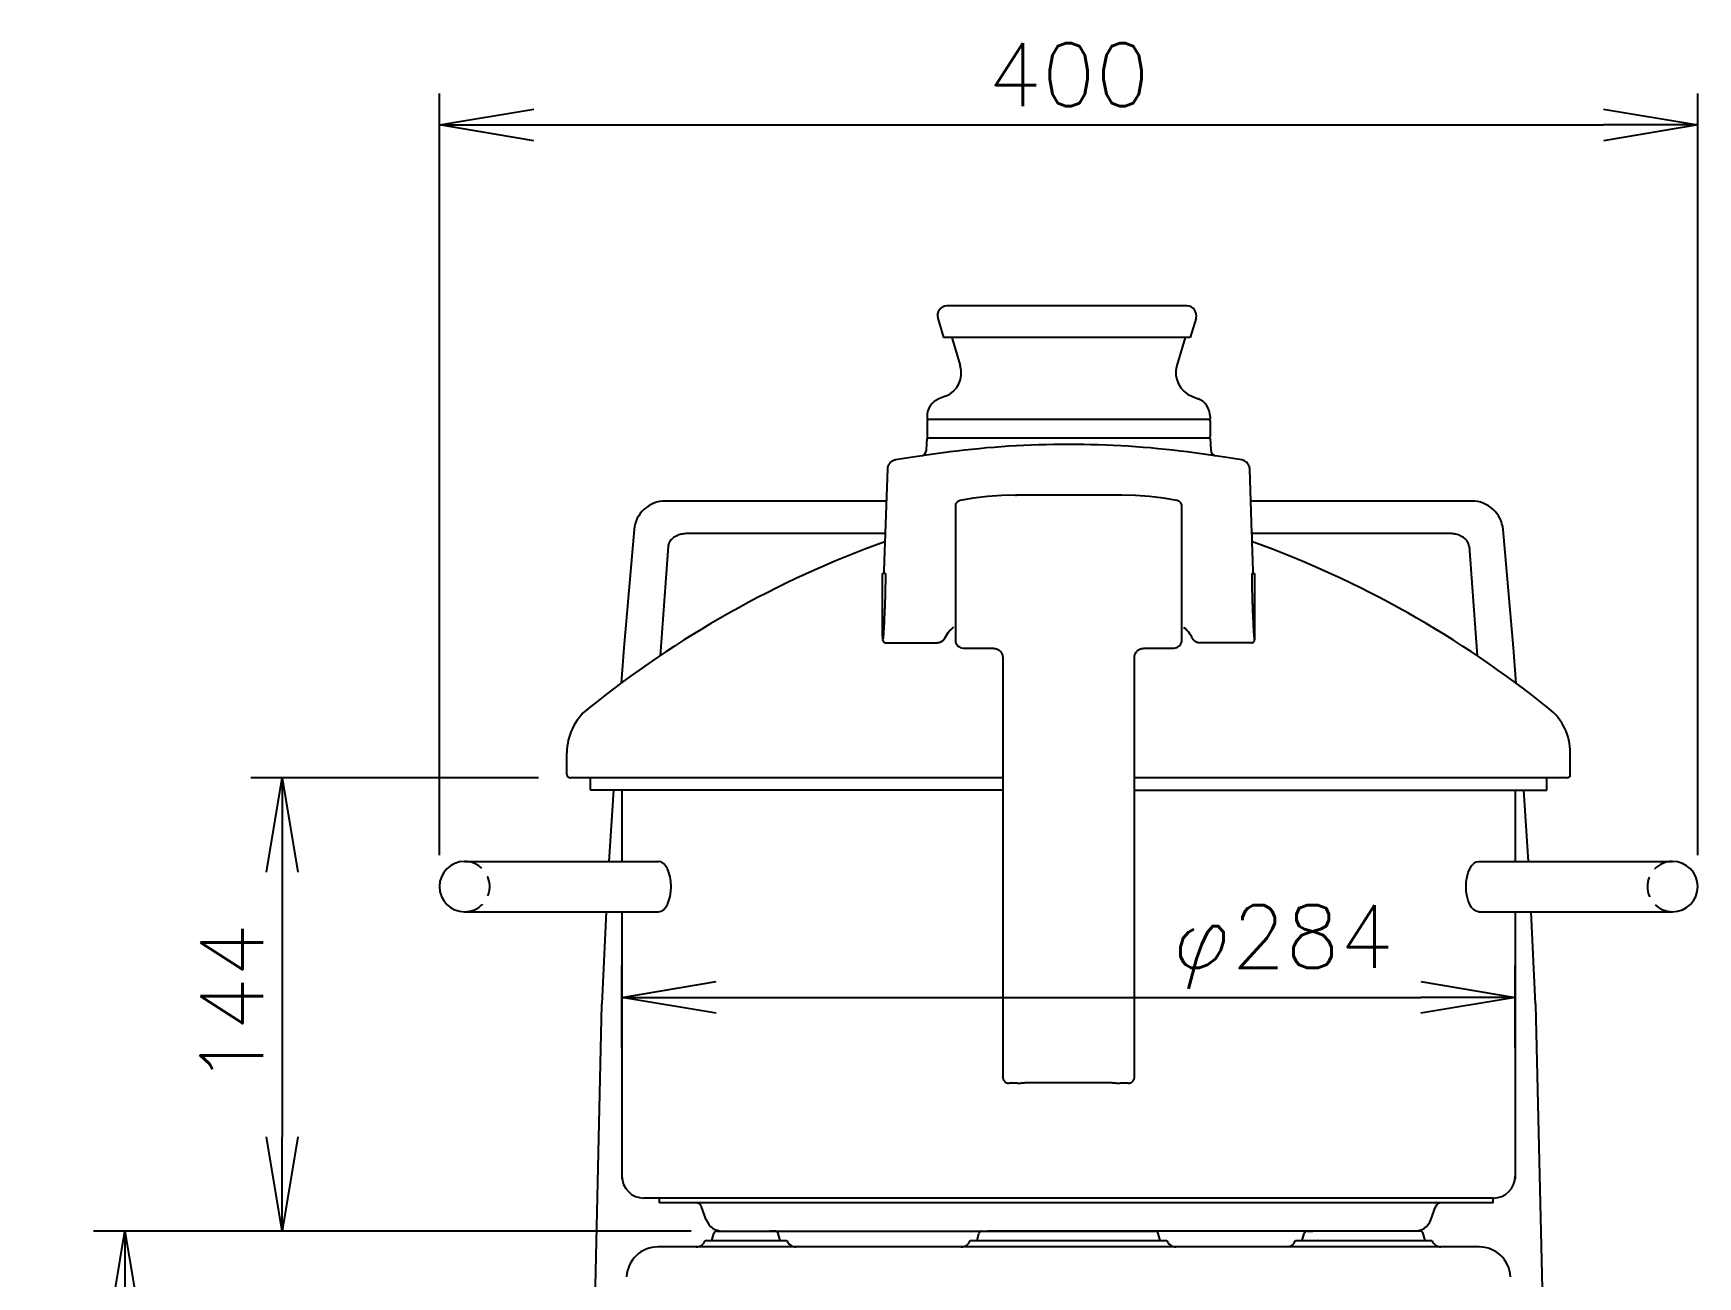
# Model space of a CAD drawing. Extents: x 230 to 4050, y 0 to 2754.
# Drawn here: x 670 to 1199, y 996 to 1391 of the extents above; entities that cross this region are included whole.
import ezdxf

# ---------------------------------------------------------------- set-up
doc = ezdxf.new("R2010")
doc.units = 0
doc.header["$PDMODE"] = 3
doc.linetypes.add('HIDDEN', pattern=[9.525, 6.35, -3.175])
doc.layers.get('0').update_dxf_attribs({"linetype": 'CONTINUOUS'})
doc.layers.get('DEFPOINTS').update_dxf_attribs({"linetype": 'CONTINUOUS'})
doc.layers.add('DANMEN', color=7, linetype='CONTINUOUS')
doc.layers.add('SUNPOU', color=7, linetype='CONTINUOUS')
doc.styles.get("Standard").update_dxf_attribs({"font": 'SIMPLEX.shx', "bigfont": 'extfont.shx'})
doc.dimstyles.get("Standard").update_dxf_attribs({"dimscale": 10, "dimtxt": 2, "dimasz": 3, "dimexe": 1, "dimexo": 1, "dimgap": 0.6, "dimtad": 3, "dimdec": 0, "dimzin": 0, "dimdsep": 46, "dimtxsty": 'STANDARD', "dimblk1": 'OPEN', "dimblk2": 'OPEN', "dimsah": 1, "dimcen": 1.5, "dimadec": 0, "dimazin": 0, "dimtfac": 1, "dimtdec": 0, "dimtmove": 0, "dimatfit": 0, "dimldrblk": 'DOTSMALL', "dimfxl": 1, "dimtvp": 1, "dimtolj": 1, "dimtzin": 0, "dimarcsym": 0})

# ---------------------------------------------------------------- blocks, each defined once
blk = doc.blocks.new('_OPEN')
at = {"color": 0, "linetype": 'ByBlock'}
for p, q in [((-1, 0.167), (0, 0)), ((0, 0), (-1, -0.167)), ((0, 0), (-1, 0))]:
    blk.add_line(p, q, dxfattribs=at)
blk = doc.blocks.new('*D28')
at = {"layer": 'DEFPOINTS', "color": 0}
for p in [(1199.16, 1361.98), (799.16, 1119.96), (1199.16, 1119.96)]:
    blk.add_point(p, dxfattribs=at)
at = {"layer": 'SUNPOU', "color": 0, "lineweight": -2}
for p, q in [((799.16, 1129.96), (799.16, 1371.98)), ((1199.16, 1129.96), (1199.16, 1371.98)), ((829.16, 1361.98), (1169.16, 1361.98))]:
    blk.add_line(p, q, dxfattribs=at)
at = {"layer": 'SUNPOU', "color": 0, "lineweight": -2, "xscale": 30, "yscale": 30, "zscale": 30, "rotation": 180}
blk.add_blockref('_OPEN', (799.16, 1361.98), dxfattribs=at)
at = {"layer": 'SUNPOU', "color": 0, "lineweight": -2, "xscale": 30, "yscale": 30, "zscale": 30}
blk.add_blockref('_OPEN', (1199.16, 1361.98), dxfattribs=at)
at = {"layer": 'SUNPOU', "color": 0, "insert": (999.16, 1377.98), "char_height": 20, "attachment_point": 5}
blk.add_mtext('\\A1;400', dxfattribs=at)
blk = doc.blocks.new('_DotSmall')
at = {"color": 0, "linetype": 'ByBlock', "const_width": 0.5}
blk.add_lwpolyline([(-0.0625, 0, 1), (0.0625, 0, 1)], format="xyb", close=True, dxfattribs=at)
blk = doc.blocks.new('*D23')
at = {"layer": 'DEFPOINTS', "color": 0}
for p in [(699.16, 1010.46), (889.16, 1010.46), (740.97, 717.46)]:
    blk.add_point(p, dxfattribs=at)
at = {"layer": 'SUNPOU', "color": 0, "lineweight": -2}
for p, q in [((879.16, 1010.46), (689.16, 1010.46)), ((699.16, 747.46), (699.16, 980.46)), ((730.97, 717.46), (689.16, 717.46))]:
    blk.add_line(p, q, dxfattribs=at)
at = {"layer": 'SUNPOU', "color": 0, "lineweight": -2, "xscale": 30, "yscale": 30, "zscale": 30}
for p, rotation in [((699.16, 1010.46), 90), ((699.16, 717.46), 270)]:
    blk.add_blockref('_OPEN', p, dxfattribs=dict(at, rotation=rotation))
at = {"layer": 'SUNPOU', "color": 0, "insert": (683.16, 863.96), "char_height": 20, "attachment_point": 5, "rotation": 90}
blk.add_mtext('\\A1;293', dxfattribs=at)
blk = doc.blocks.new('*D7')
at = {"layer": 'DEFPOINTS', "color": 0}
for p in [(1141.16, 1084.75), (857.16, 1058.73), (1141.16, 1058.73)]:
    blk.add_point(p, dxfattribs=at)
at = {"layer": 'SUNPOU', "color": 0, "lineweight": -2}
for p, q in [((857.16, 1068.73), (857.16, 1094.75)), ((1141.16, 1068.73), (1141.16, 1094.75)), ((887.16, 1084.75), (1111.16, 1084.75))]:
    blk.add_line(p, q, dxfattribs=at)
at = {"layer": 'SUNPOU', "color": 0, "lineweight": -2, "xscale": 30, "yscale": 30, "zscale": 30, "rotation": 180}
blk.add_blockref('_OPEN', (857.16, 1084.75), dxfattribs=at)
at = {"layer": 'SUNPOU', "color": 0, "lineweight": -2, "xscale": 30, "yscale": 30, "zscale": 30}
blk.add_blockref('_OPEN', (1141.16, 1084.75), dxfattribs=at)
at = {"layer": 'SUNPOU', "color": 0, "insert": (1067.28, 1100.75), "char_height": 20, "attachment_point": 5}
blk.add_mtext('\\A1;φ284', dxfattribs=at)
blk = doc.blocks.new('*D9')
at = {"layer": 'DEFPOINTS', "color": 0}
for p in [(840.66, 1154.56), (749.16, 1010.46), (879.16, 1010.46)]:
    blk.add_point(p, dxfattribs=at)
at = {"layer": 'SUNPOU', "color": 0, "lineweight": -2}
for p, q in [((830.66, 1154.56), (739.16, 1154.56)), ((749.16, 1124.56), (749.16, 1040.46)), ((869.16, 1010.46), (739.16, 1010.46))]:
    blk.add_line(p, q, dxfattribs=at)
at = {"layer": 'SUNPOU', "color": 0, "lineweight": -2, "xscale": 30, "yscale": 30, "zscale": 30}
for p, rotation in [((749.16, 1154.56), 90), ((749.16, 1010.46), 270)]:
    blk.add_blockref('_OPEN', p, dxfattribs=dict(at, rotation=rotation))
at = {"layer": 'SUNPOU', "color": 0, "insert": (733.16, 1082.51), "char_height": 20, "attachment_point": 5, "rotation": 90}
blk.add_mtext('\\A1;144', dxfattribs=at)

msp = doc.modelspace()

# ---------------------------------------------------------------- linework, layer by layer
at = {"color": 2, "linetype": 'Continuous'}
for p, q in [((1036.79, 1304.46), (960.48, 1304.46)), ((957.6, 1300.6), (959.44, 1294.46)), ((1039.67, 1300.6), (1037.83, 1294.46)), ((1037.83, 1294.46), (959.44, 1294.46)), ((847.16, 1150.56), (847.16, 1154.56)), ((1151.16, 1150.56), (1151.16, 1154.56)), ((978.21, 1150.56), (847.16, 1150.56)), ((1020.11, 1150.56), (1151.16, 1150.56))]:
    msp.add_line(p, q, dxfattribs=at)
at = {"color": 2}
for p, q in [((962.05, 1294.46), (964.73, 1285.5)), ((1036.27, 1294.46), (1033.59, 1285.5)), ((960, 1275.76), (957.96, 1274.96)), ((1038.32, 1275.76), (1040.36, 1274.96)), ((954.16, 1269.38), (954.16, 1268.46)), ((954.16, 1268.46), (1044.16, 1268.46)), ((954.16, 1267.96), (954.16, 1262.96)), ((1044.16, 1269.38), (1044.16, 1268.46)), ((1044.16, 1267.96), (1044.16, 1262.96)), ((954.13, 1262.46), (953.93, 1258.64)), ((1044.24, 1262.46), (954.08, 1262.46)), ((1044.19, 1262.46), (1044.39, 1258.64)), ((1056.75, 1252.66), (1056.74, 1252.69)), ((1057.46, 1232.29), (1056.75, 1252.66)), ((1016.08, 1244.35), (982.24, 1244.35)), ((982.24, 1244.35), (982.25, 1244.35)), ((982.25, 1244.35), (982.58, 1244.33)), ((1020.43, 1244.25), (1016.07, 1244.35)), ((941.18, 1242.46), (870.97, 1242.46)), ((963.16, 1240.86), (963.16, 1198.26)), ((1035.16, 1198.26), (1035.16, 1240.87)), ((1127.34, 1242.46), (1057.09, 1242.46)), ((871.86, 1228.1), (869.27, 1193.32)), ((940.86, 1232.12), (877.85, 1232.12)), ((1120.47, 1232.12), (1057.46, 1232.12)), ((1126.46, 1228.1), (1129.05, 1193.32)), ((939.97, 1199.46), (939.97, 1219.46)), ((940.91, 1219.46), (939.97, 1219.46)), ((1057.41, 1219.46), (1058.35, 1219.46)), ((1058.35, 1199.46), (1058.35, 1219.46)), ((939.97, 1199.46), (939.97, 1199.26)), ((940.24, 1199.46), (939.97, 1199.46)), ((939.97, 1199.26), (939.97, 1199.06)), ((939.97, 1199.06), (939.97, 1198.89)), ((939.99, 1198.43), (940, 1198.38)), ((940.11, 1198.57), (940.11, 1198.57)), ((940.12, 1198.57), (940.11, 1198.57)), ((941.02, 1197.46), (957.33, 1197.46)), ((957.33, 1197.46), (957.38, 1197.46)), ((1037.83, 1200.09), (1037.83, 1200.1)), ((1038.1, 1199.57), (1038.2, 1199.35)), ((1040.91, 1197.46), (1040.94, 1197.46)), ((1040.94, 1197.46), (1040.96, 1197.46)), ((1040.96, 1197.46), (1040.99, 1197.46)), ((1057.3, 1197.46), (1040.99, 1197.46)), ((1058.08, 1199.46), (1058.35, 1199.46)), ((1058.2, 1198.57), (1058.21, 1198.57)), ((1058.21, 1198.57), (1058.21, 1198.57)), ((1058.34, 1198.61), (1058.34, 1198.68)), ((978.2, 1193.22), (978.2, 1193.22)), ((978.21, 1192.95), (978.21, 1059.53)), ((1020.11, 1192.95), (1020.12, 1193.11)), ((1020.11, 1059.53), (1020.11, 1192.95)), ((1020.12, 1193.18), (1020.13, 1193.23)), ((1020.12, 1193.11), (1020.12, 1193.22)), ((1020.12, 1193.22), (1020.12, 1193.22)), ((839.66, 1155.56), (839.66, 1162.46)), ((1158.66, 1155.56), (1158.66, 1162.46)), ((978.21, 1154.56), (840.66, 1154.56)), ((1157.66, 1154.56), (1020.11, 1154.56)), ((854.45, 1150.56), (852.99, 1127.96)), ((857.16, 1150.56), (857.16, 1127.96)), ((1141.16, 1150.56), (1141.16, 1127.96)), ((1145.32, 1127.96), (1143.87, 1150.56)), ((807.16, 1127.96), (868.8, 1127.96)), ((1129.51, 1127.96), (1191.16, 1127.96)), ((807.16, 1111.96), (868.8, 1111.96)), ((852.12, 1111.96), (850.73, 1082.7)), ((857.16, 1111.96), (857.16, 1026.96)), ((1129.51, 1111.96), (1191.16, 1111.96)), ((1141.16, 1111.96), (1141.16, 1026.96)), ((1147.59, 1082.7), (1146.2, 1111.96)), ((850.73, 1082.7), (850.72, 1082.5)), ((1147.59, 1082.7), (1147.6, 1082.5)), ((978.21, 1059.35), (978.21, 1059.53)), ((978.21, 1059.35), (978.22, 1059.35)), ((1020.1, 1059.35), (1020.11, 1059.53)), ((1020.1, 1059.35), (1020.1, 1059.35)), ((982.78, 1057.46), (980.22, 1057.46)), ((1013.16, 1057.63), (985.16, 1057.63)), ((1018.1, 1057.46), (1015.53, 1057.46)), ((1134.16, 1020.96), (864.16, 1020.96)), ((869.16, 1019.46), (869.16, 1020.96)), ((1134.16, 1019.46), (869.16, 1019.46)), ((883.99, 1014.08), (882.51, 1018.14)), ((1114.33, 1014.08), (1115.81, 1018.14)), ((1134.16, 1019.46), (1134.16, 1020.96)), ((1129.67, 1005.46), (868.65, 1005.46)), ((883.62, 1007.46), (909.64, 1007.46)), ((885.79, 1007.46), (886.4, 1009.72)), ((887.36, 1010.46), (889.16, 1010.46)), ((889.16, 1010.46), (971.63, 1010.46)), ((905.89, 1010.46), (904.09, 1010.46)), ((907.46, 1007.46), (906.86, 1009.72)), ((967.89, 1007.46), (1030.43, 1007.46)), ((970.06, 1007.46), (970.66, 1009.72)), ((971.63, 1010.46), (1026.69, 1010.46)), ((971.63, 1010.46), (973.43, 1010.46)), ((1026.69, 1010.46), (973.43, 1010.46)), ((1109.16, 1010.46), (1026.69, 1010.46)), ((1028.26, 1007.46), (1027.66, 1009.72)), ((1071.25, 1007.46), (1114.7, 1007.46)), ((1073.42, 1007.46), (1074.03, 1009.72)), ((1075, 1010.46), (1076.79, 1010.46)), ((1110.95, 1010.46), (1109.16, 1010.46)), ((1112.53, 1007.46), (1111.92, 1009.72))]:
    msp.add_line(p, q, dxfattribs=at)
for points in [[(944.1, 1255.53), (943.91, 1255.49), (943.62, 1255.41), (943.35, 1255.3), (943.1, 1255.18), (942.87, 1255.03), (942.66, 1254.87), (942.47, 1254.7), (942.3, 1254.52), (942.15, 1254.33), (942.01, 1254.13), (941.9, 1253.93), (941.81, 1253.74), (941.74, 1253.55), (941.68, 1253.37), (941.64, 1253.2), (941.61, 1253.07), (941.6, 1252.96), (941.59, 1252.88), (941.58, 1252.82), (941.58, 1252.78), (941.58, 1252.75), (941.58, 1252.73), (941.57, 1252.71), (941.57, 1252.69), (941.57, 1252.68), (940.86, 1232.29)], [(961.49, 1258.08), (955.5, 1257.27), (949.61, 1256.39), (944.1, 1255.53)], [(1054.22, 1255.53), (1048.71, 1256.39), (1042.82, 1257.27), (1036.83, 1258.08)], [(1056.74, 1252.69), (1056.74, 1252.7), (1056.74, 1252.72), (1056.74, 1252.75), (1056.74, 1252.78), (1056.74, 1252.82), (1056.73, 1252.87), (1056.72, 1252.94), (1056.71, 1253.03), (1056.69, 1253.14), (1056.66, 1253.28), (1056.62, 1253.44), (1056.56, 1253.62), (1056.48, 1253.81), (1056.37, 1254.02), (1056.24, 1254.23), (1056.08, 1254.45), (1055.89, 1254.67), (1055.66, 1254.87), (1055.41, 1255.06), (1055.12, 1255.23), (1054.8, 1255.37), (1054.46, 1255.48), (1054.22, 1255.53)], [(982.25, 1244.35), (977.89, 1244.25), (973.43, 1243.93), (968.96, 1243.38), (964.61, 1242.63)], [(1033.71, 1242.63), (1029.37, 1243.38), (1024.9, 1243.93), (1020.43, 1244.25)], [(964.61, 1242.63), (964.45, 1242.58), (964.18, 1242.48), (963.93, 1242.33), (963.7, 1242.15), (963.52, 1241.93), (963.36, 1241.69), (963.25, 1241.43), (963.18, 1241.15), (963.16, 1240.86)], [(1035.16, 1240.87), (1035.14, 1241.15), (1035.07, 1241.43), (1034.96, 1241.69), (1034.8, 1241.94), (1034.62, 1242.15), (1034.39, 1242.33), (1034.15, 1242.48), (1033.88, 1242.58), (1033.71, 1242.63)], [(861.02, 1233.39), (857.74, 1195.82), (856.9, 1184.6)], [(1141.42, 1184.6), (1140.58, 1195.82), (1137.3, 1233.39)], [(940.76, 1229.35), (940.66, 1226.44), (940.57, 1223.4), (940.47, 1220.1), (940.45, 1219.46)], [(1057.87, 1219.46), (1057.85, 1220.09), (1057.75, 1223.39), (1057.65, 1226.44), (1057.56, 1229.36)], [(960.09, 1199.29), (960.25, 1199.63), (960.55, 1200.15), (960.9, 1200.68), (961.32, 1201.19), (961.79, 1201.68), (962.32, 1202.14), (962.66, 1202.4)], [(1035.66, 1202.44), (1035.95, 1202.22), (1036.45, 1201.81), (1036.89, 1201.36), (1037.29, 1200.9), (1037.62, 1200.42), (1037.83, 1200.09)], [(939.97, 1198.89), (939.98, 1198.82), (939.98, 1198.75), (939.98, 1198.69)], [(939.98, 1198.69), (939.98, 1198.63), (939.98, 1198.58), (939.99, 1198.53)], [(939.99, 1198.53), (939.99, 1198.48), (939.99, 1198.43)], [(940, 1198.38), (940.01, 1198.32), (940.03, 1198.24), (940.06, 1198.14), (940.11, 1198.03), (940.18, 1197.9), (940.28, 1197.78), (940.4, 1197.67), (940.56, 1197.57), (940.74, 1197.5), (940.94, 1197.46), (941.02, 1197.46)], [(957.38, 1197.46), (957.4, 1197.46), (957.42, 1197.46)], [(957.42, 1197.46), (957.44, 1197.46), (957.45, 1197.46), (957.46, 1197.46), (957.48, 1197.46), (957.49, 1197.46)], [(957.49, 1197.46), (957.51, 1197.47), (957.52, 1197.47), (957.53, 1197.47), (957.55, 1197.47), (957.56, 1197.47), (957.58, 1197.47), (957.59, 1197.47), (957.61, 1197.47), (957.62, 1197.48), (957.64, 1197.48), (957.65, 1197.48), (957.67, 1197.48), (957.69, 1197.48), (957.7, 1197.48), (957.72, 1197.49), (957.74, 1197.49), (957.75, 1197.49), (957.77, 1197.49), (957.79, 1197.5), (957.81, 1197.5), (957.82, 1197.5), (957.84, 1197.51), (957.86, 1197.51), (957.88, 1197.51), (957.9, 1197.52), (957.92, 1197.52), (957.94, 1197.52), (957.95, 1197.53), (957.97, 1197.53), (957.99, 1197.54), (958.01, 1197.54), (958.03, 1197.55), (958.05, 1197.55), (958.07, 1197.56), (958.09, 1197.56), (958.12, 1197.57), (958.14, 1197.57), (958.16, 1197.58), (958.18, 1197.59), (958.2, 1197.59), (958.22, 1197.6), (958.25, 1197.61), (958.27, 1197.62), (958.29, 1197.62), (958.31, 1197.63), (958.34, 1197.64), (958.36, 1197.65), (958.38, 1197.66), (958.41, 1197.67), (958.43, 1197.68), (958.46, 1197.69), (958.48, 1197.7), (958.51, 1197.71), (958.53, 1197.72), (958.55, 1197.73), (958.58, 1197.74), (958.61, 1197.75), (958.63, 1197.76), (958.66, 1197.78), (958.68, 1197.79), (958.71, 1197.8), (958.73, 1197.82), (958.76, 1197.83), (958.78, 1197.85), (958.81, 1197.86), (958.84, 1197.88), (958.86, 1197.89), (958.89, 1197.91), (958.92, 1197.92), (958.94, 1197.94), (958.97, 1197.96), (959, 1197.98), (959.02, 1197.99), (959.05, 1198.01), (959.08, 1198.03), (959.1, 1198.05), (959.13, 1198.07), (959.16, 1198.09), (959.18, 1198.11), (959.21, 1198.14), (959.24, 1198.16), (959.26, 1198.18), (959.29, 1198.2), (959.32, 1198.23), (959.34, 1198.25), (959.37, 1198.28), (959.4, 1198.3), (959.43, 1198.33), (959.45, 1198.36), (959.48, 1198.38), (959.51, 1198.41), (959.53, 1198.44), (959.56, 1198.47), (959.58, 1198.5), (959.61, 1198.53), (959.64, 1198.56), (959.66, 1198.59), (959.68, 1198.62), (959.71, 1198.65), (959.73, 1198.68), (959.76, 1198.71), (959.78, 1198.75), (959.8, 1198.78), (959.83, 1198.81), (959.85, 1198.85), (959.87, 1198.88), (959.89, 1198.91), (959.91, 1198.95), (959.93, 1198.98), (959.95, 1199.02), (959.97, 1199.05), (959.99, 1199.09), (960.01, 1199.12), (960.03, 1199.15), (960.04, 1199.19), (960.06, 1199.22), (960.08, 1199.26), (960.09, 1199.29)], [(1037.83, 1200.1), (1037.91, 1199.95), (1038.1, 1199.57)], [(1038.2, 1199.35), (1038.22, 1199.31), (1038.24, 1199.26), (1038.27, 1199.2), (1038.3, 1199.15), (1038.32, 1199.09), (1038.35, 1199.04), (1038.39, 1198.98), (1038.42, 1198.93), (1038.45, 1198.88), (1038.49, 1198.82), (1038.52, 1198.77), (1038.56, 1198.72), (1038.6, 1198.67), (1038.63, 1198.62), (1038.67, 1198.57), (1038.71, 1198.52), (1038.75, 1198.48), (1038.79, 1198.43), (1038.83, 1198.39), (1038.87, 1198.35), (1038.91, 1198.31), (1038.95, 1198.27), (1038.99, 1198.23), (1039.03, 1198.2), (1039.07, 1198.17), (1039.11, 1198.14), (1039.15, 1198.11), (1039.18, 1198.08), (1039.22, 1198.05), (1039.26, 1198.02), (1039.29, 1198), (1039.33, 1197.97), (1039.36, 1197.95), (1039.4, 1197.93), (1039.43, 1197.91), (1039.47, 1197.89), (1039.5, 1197.87), (1039.53, 1197.85), (1039.56, 1197.83), (1039.59, 1197.81), (1039.62, 1197.8), (1039.65, 1197.78), (1039.68, 1197.77), (1039.71, 1197.75), (1039.74, 1197.74), (1039.77, 1197.73), (1039.79, 1197.72), (1039.82, 1197.7), (1039.85, 1197.69), (1039.87, 1197.68), (1039.9, 1197.67), (1039.92, 1197.66), (1039.94, 1197.65), (1039.97, 1197.65), (1039.99, 1197.64), (1040.01, 1197.63), (1040.03, 1197.62), (1040.05, 1197.62), (1040.07, 1197.61), (1040.1, 1197.6), (1040.12, 1197.59), (1040.14, 1197.59), (1040.16, 1197.58), (1040.18, 1197.58), (1040.2, 1197.57), (1040.21, 1197.57), (1040.23, 1197.56), (1040.25, 1197.56), (1040.27, 1197.55), (1040.29, 1197.55), (1040.31, 1197.54), (1040.33, 1197.54), (1040.35, 1197.53), (1040.37, 1197.53), (1040.38, 1197.52), (1040.4, 1197.52), (1040.42, 1197.52), (1040.44, 1197.51), (1040.46, 1197.51), (1040.48, 1197.51), (1040.49, 1197.5), (1040.51, 1197.5), (1040.53, 1197.5), (1040.55, 1197.5), (1040.56, 1197.49), (1040.58, 1197.49), (1040.6, 1197.49), (1040.61, 1197.49), (1040.63, 1197.48), (1040.65, 1197.48), (1040.66, 1197.48), (1040.68, 1197.48), (1040.7, 1197.48), (1040.71, 1197.47), (1040.73, 1197.47), (1040.74, 1197.47), (1040.76, 1197.47), (1040.77, 1197.47), (1040.79, 1197.47), (1040.8, 1197.47), (1040.82, 1197.47)], [(1040.82, 1197.47), (1040.83, 1197.46), (1040.85, 1197.46), (1040.86, 1197.46), (1040.88, 1197.46), (1040.89, 1197.46), (1040.91, 1197.46)], [(1057.3, 1197.46), (1057.38, 1197.46), (1057.58, 1197.5), (1057.77, 1197.57), (1057.92, 1197.67), (1058.05, 1197.79), (1058.15, 1197.91), (1058.22, 1198.04), (1058.26, 1198.15), (1058.29, 1198.25), (1058.31, 1198.33), (1058.32, 1198.39), (1058.33, 1198.45), (1058.33, 1198.5), (1058.33, 1198.55), (1058.34, 1198.61)], [(1058.34, 1198.68), (1058.34, 1198.75), (1058.34, 1198.83), (1058.35, 1198.92), (1058.35, 1199.02), (1058.35, 1199.14), (1058.35, 1199.26), (1058.35, 1199.46)], [(965.63, 1195.76), (969.02, 1195.72), (972.49, 1195.69), (975.28, 1195.67)], [(975.28, 1195.67), (975.55, 1195.65), (975.9, 1195.6), (976.22, 1195.51), (976.52, 1195.39), (976.8, 1195.24), (977.05, 1195.07), (977.28, 1194.88), (977.47, 1194.69), (977.64, 1194.49), (977.78, 1194.28), (977.9, 1194.08), (977.99, 1193.88), (978.07, 1193.7), (978.12, 1193.54), (978.16, 1193.4), (978.18, 1193.3), (978.19, 1193.23), (978.2, 1193.18)], [(978.2, 1193.22), (978.2, 1193.12), (978.21, 1192.95)], [(1020.13, 1193.23), (1020.14, 1193.3), (1020.16, 1193.4), (1020.19, 1193.52), (1020.24, 1193.67), (1020.3, 1193.83), (1020.38, 1194.01), (1020.48, 1194.19), (1020.6, 1194.37), (1020.73, 1194.55), (1020.87, 1194.71), (1021.03, 1194.87), (1021.21, 1195.03), (1021.4, 1195.17), (1021.61, 1195.29), (1021.83, 1195.4), (1022.07, 1195.5), (1022.31, 1195.57), (1022.57, 1195.63), (1022.84, 1195.66), (1023.04, 1195.67)], [(1023.04, 1195.67), (1025.83, 1195.69), (1029.31, 1195.72), (1032.69, 1195.76)], [(850.72, 1082.5), (848.23, 974.11)], [(1147.6, 1082.5), (1150.09, 974.11)], [(978.22, 1059.35), (978.22, 1059.31), (978.23, 1059.22), (978.25, 1059.12), (978.27, 1059), (978.31, 1058.86), (978.36, 1058.71), (978.43, 1058.56), (978.52, 1058.4), (978.63, 1058.25), (978.75, 1058.1), (978.89, 1057.96), (979.05, 1057.84), (979.23, 1057.72), (979.42, 1057.63), (979.63, 1057.55), (979.85, 1057.49), (980.08, 1057.46), (980.22, 1057.46)], [(1018.1, 1057.46), (1018.24, 1057.46), (1018.47, 1057.49), (1018.69, 1057.55), (1018.9, 1057.63), (1019.09, 1057.72), (1019.27, 1057.84), (1019.43, 1057.96), (1019.57, 1058.1), (1019.69, 1058.25), (1019.8, 1058.4), (1019.88, 1058.56), (1019.96, 1058.71), (1020.01, 1058.86), (1020.05, 1059), (1020.07, 1059.12), (1020.09, 1059.22), (1020.1, 1059.31), (1020.1, 1059.35)], [(982.78, 1057.46), (983.06, 1057.47), (983.45, 1057.49), (983.82, 1057.53), (984.19, 1057.57), (984.56, 1057.6), (984.91, 1057.62), (985.16, 1057.63)], [(1013.16, 1057.63), (1013.41, 1057.62), (1013.77, 1057.6), (1014.14, 1057.57), (1014.51, 1057.53), (1014.88, 1057.49), (1015.27, 1057.47), (1015.53, 1057.46)]]:
    msp.add_lwpolyline(points, dxfattribs=at)
at = {"color": 2, "linetype": 'Continuous'}
for centre, start, end in [((960.48, 1301.46), 90, 196.652), ((1036.79, 1301.46), 343.348, 90)]:
    msp.add_arc(centre, 3, start, end, dxfattribs=at)
at = {"color": 2}
for centre, radius, start, end in [((957.07, 1283.21), 8, 291.5228, 16.652), ((1041.25, 1283.21), 8, 163.348, 248.4772), ((960.16, 1269.38), 6, 111.5228, 180), ((1038.16, 1269.38), 6, 0, 68.4772), ((954.66, 1267.96), 0.5, 90, 180), ((1043.66, 1267.96), 0.5, 0, 90), ((954.66, 1262.96), 0.5, 180, 270), ((999.16, 960.46), 300, 82.7518, 97.2482), ((1043.66, 1262.96), 0.5, 270, 0), ((951.94, 1258.74), 2, 284.9056, 357), ((1046.38, 1258.74), 2, 183, 255.097), ((870.97, 1232.46), 10, 90, 174.6495), ((1127.34, 1232.46), 10, 5.3505, 90), ((1053.15, 919.3), 330, 109.9194, 128.7985), ((945.17, 919.3), 330, 51.2015, 70.0806), ((940.2, 1198.63), 0.11, 203.131, 209.1351), ((957.31, 1200.45), 3, 270.445, 336.799), ((965.66, 1198.26), 2.5, 180, 269.3919), ((1032.66, 1198.26), 2.5, 270.6081, 0), ((1058.12, 1198.63), 0.11, 330.8616, 336.8654), ((857.66, 1162.46), 18, 128.7985, 180), ((1140.66, 1162.46), 18, 0, 51.2015), ((840.66, 1155.56), 1, 180, 270), ((1157.66, 1155.56), 1, 270, 0), ((807.16, 1119.96), 8, 90, 270), ((1191.16, 1119.96), 8, 270, 90), ((864.16, 1027.96), 7, 180, 270), ((1134.16, 1027.96), 7, 270, 0), ((880.63, 1017.46), 2, 20, 90), ((1117.69, 1017.46), 2, 90, 160), ((889.16, 1015.96), 5.5, 200, 270), ((1109.16, 1015.96), 5.5, 270, 340), ((868.65, 995.46), 10, 90, 177), ((880.79, 1008.46), 3, 270, 340.5288), ((887.36, 1009.46), 1, 90, 165), ((905.89, 1009.46), 1, 15, 90), ((912.46, 1008.46), 3, 199.4712, 270), ((965.06, 1008.46), 3, 270, 340.5288), ((971.63, 1009.46), 1, 90, 165), ((1026.69, 1009.46), 1, 15, 90), ((1033.26, 1008.46), 3, 199.4712, 270), ((1068.42, 1008.46), 3, 277.1953, 340.5288), ((1075, 1009.46), 1, 90, 165), ((1110.95, 1009.46), 1, 15, 90), ((1117.53, 1008.46), 3, 199.4712, 270), ((1129.67, 995.46), 10, 3, 90)]:
    msp.add_arc(centre, radius, start, end, dxfattribs=at)
msp.add_ellipse((868.8, 1119.96), major_axis=(0, 8), ratio=0.5, start_param=3.141593, end_param=6.283185, dxfattribs=at)
at = {"color": 2, "extrusion": (0, 0, -1)}
msp.add_ellipse((1129.51, 1119.96), major_axis=(0, 8), ratio=0.5, start_param=3.141593, end_param=6.283185, dxfattribs=at)
at = {"color": 2}
for points, knots in [([(877.85, 1232.12), (877.35, 1232.12), (876.36, 1232.03), (874.96, 1231.64), (873.72, 1231.02), (872.74, 1230.19), (872.08, 1229.2), (871.89, 1228.46), (871.86, 1228.1)], [0, 0, 0, 0, 1.491128, 2.972665, 4.346144, 5.610859, 6.785583, 7.860275, 7.860275, 7.860275, 7.860275]), ([(940.86, 1232.29), (940.86, 1232.21), (940.85, 1231.86), (940.82, 1231.21), (940.79, 1230.31), (940.77, 1229.68), (940.76, 1229.35)], [0, 0, 0, 0, 0.240593, 1.050665, 1.944805, 2.941863, 2.941863, 2.941863, 2.941863]), ([(1057.56, 1229.36), (1057.56, 1229.37), (1057.55, 1229.7), (1057.52, 1230.34), (1057.49, 1231.23), (1057.47, 1231.87), (1057.46, 1232.21), (1057.46, 1232.29)], [0, 0, 0, 0, 0.021928, 1.008377, 1.899229, 2.706471, 2.929345, 2.929345, 2.929345, 2.929345]), ([(1126.46, 1228.1), (1126.43, 1228.46), (1126.24, 1229.2), (1125.58, 1230.19), (1124.6, 1231.02), (1123.36, 1231.64), (1121.96, 1232.03), (1120.96, 1232.12), (1120.47, 1232.12)], [0, 0, 0, 0, 1.074692, 2.249416, 3.514131, 4.88761, 6.369147, 7.860275, 7.860275, 7.860275, 7.860275]), ([(940.91, 1219.46), (940.91, 1219.42), (940.91, 1219.23), (940.93, 1218.86), (940.93, 1218.31), (940.93, 1217.65), (940.92, 1216.89), (940.91, 1216.03), (940.89, 1215.1), (940.87, 1214.08), (940.85, 1213.01), (940.82, 1211.89), (940.78, 1210.74), (940.74, 1209.57), (940.7, 1208.4), (940.66, 1207.25), (940.61, 1206.11), (940.56, 1205.01), (940.51, 1203.96), (940.46, 1202.97), (940.41, 1202.07), (940.37, 1201.25), (940.32, 1200.53), (940.27, 1199.91), (940.23, 1199.41), (940.2, 1199.03), (940.17, 1198.81), (940.16, 1198.73)], [0, 0, 0, 0, 0.128454, 0.563232, 1.112722, 1.774974, 2.540568, 3.396049, 4.336985, 5.357931, 6.440442, 7.561228, 8.712206, 9.885876, 11.064068, 12.225251, 13.363547, 14.471423, 15.530525, 16.520361, 17.431233, 18.254838, 18.981404, 19.601389, 20.106876, 20.492211, 20.753929, 20.753929, 20.753929, 20.753929]), ([(1057.41, 1219.46), (1057.41, 1219.42), (1057.4, 1219.23), (1057.39, 1218.86), (1057.39, 1218.32), (1057.39, 1217.66), (1057.4, 1216.9), (1057.41, 1216.05), (1057.42, 1215.11), (1057.45, 1214.1), (1057.47, 1213.02), (1057.5, 1211.9), (1057.54, 1210.75), (1057.57, 1209.58), (1057.62, 1208.4), (1057.66, 1207.24), (1057.71, 1206.1), (1057.76, 1205), (1057.81, 1203.94), (1057.86, 1202.96), (1057.91, 1202.05), (1057.95, 1201.24), (1058, 1200.52), (1058.04, 1199.91), (1058.09, 1199.41), (1058.12, 1199.02), (1058.15, 1198.81), (1058.16, 1198.73)], [0, 0, 0, 0, 0.12624, 0.559338, 1.106526, 1.76603, 2.528768, 3.381736, 4.320621, 5.340702, 6.42399, 7.547477, 8.702925, 9.882444, 11.066921, 12.233739, 13.376373, 14.486844, 15.546609, 16.535276, 17.44364, 18.264228, 18.988086, 19.605879, 20.109567, 20.493521, 20.754331, 20.754331, 20.754331, 20.754331]), ([(940.09, 1198.68), (940.09, 1198.75), (940.07, 1198.94), (940.07, 1199.2), (940.07, 1199.39), (940.07, 1199.46)], [0, 0, 0, 0, 0.2258549, 0.571869, 0.7839382, 0.7839382, 0.7839382, 0.7839382]), ([(1058.23, 1198.68), (1058.23, 1198.75), (1058.25, 1198.94), (1058.25, 1199.2), (1058.25, 1199.39), (1058.25, 1199.46)], [0, 0, 0, 0, 0.2258509, 0.5718615, 0.7839441, 0.7839441, 0.7839441, 0.7839441])]:
    msp.add_open_spline(points, degree=3, knots=knots, dxfattribs=at)
for points in [[(940.1, 1198.58), (940.09, 1198.61), (940.09, 1198.64), (940.09, 1198.68)], [(940.13, 1198.59), (940.13, 1198.58), (940.12, 1198.57), (940.12, 1198.57)], [(940.16, 1198.73), (940.15, 1198.68), (940.14, 1198.63), (940.13, 1198.59)], [(1058.16, 1198.73), (1058.17, 1198.68), (1058.17, 1198.63), (1058.19, 1198.59)], [(1058.19, 1198.59), (1058.19, 1198.58), (1058.19, 1198.57), (1058.2, 1198.57)], [(1058.22, 1198.58), (1058.23, 1198.61), (1058.23, 1198.64), (1058.23, 1198.68)]]:
    msp.add_open_spline(points, degree=3, dxfattribs=at)
at = {"layer": 'DANMEN', "color": 2, "linetype": 'HIDDEN'}
for centre, start, end in [((807.16, 1119.96), 270, 90), ((1191.16, 1119.96), 90, 270)]:
    msp.add_arc(centre, 8, start, end, dxfattribs=at)

# ---------------------------------------------------------------- dimensions: what is measured, and where the dimension line sits
at = {"layer": 'SUNPOU'}
dim = msp.add_linear_dim(base=(1199.16, 1361.98), p1=(799.16, 1119.96), p2=(1199.16, 1119.96), dimstyle='STANDARD', dxfattribs=at)
dim.commit()
dim.dimension.update_dxf_attribs({"geometry": '*D28', "text_midpoint": (999.16, 1377.98)})
dim = msp.add_linear_dim(base=(749.16, 1010.46), p1=(840.66, 1154.56), p2=(879.16, 1010.46), angle=90, dimstyle='STANDARD', override={"dimarcsym": 1}, dxfattribs=at)
dim.commit()
dim.dimension.update_dxf_attribs({"geometry": '*D9', "text_midpoint": (733.16, 1082.51)})
dim = msp.add_linear_dim(base=(1141.16, 1084.75), p1=(857.16, 1058.73), p2=(1141.16, 1058.73), angle=0, text='φ<>', dimstyle='STANDARD', override={"dimarcsym": 1}, dxfattribs=at)
dim.commit()
dim.dimension.update_dxf_attribs({"geometry": '*D7', "text_midpoint": (1067.28, 1084.75), "dimtype": 161})
dim = msp.add_linear_dim(base=(699.16, 1010.46), p1=(740.97, 717.46), p2=(889.16, 1010.46), angle=90, dimstyle='STANDARD', dxfattribs=at)
dim.commit()
dim.dimension.update_dxf_attribs({"geometry": '*D23', "text_midpoint": (683.16, 863.96)})

doc.saveas('drawing.dxf')
